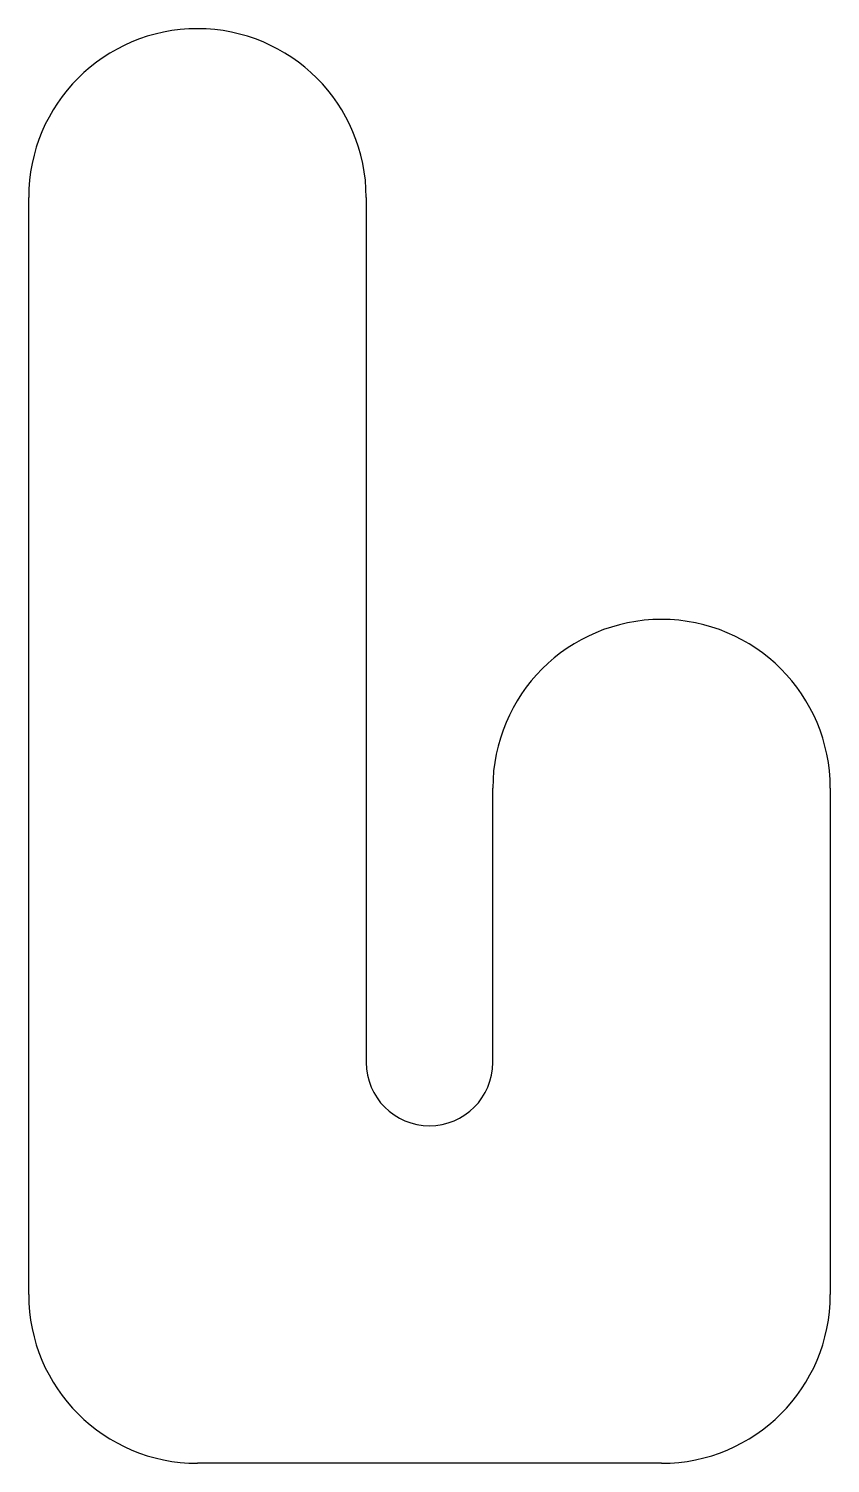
# Model space of a CAD drawing. Header units: millimetres. Extents: x 0 to 19, y 0 to 34.
import ezdxf

# ---------------------------------------------------------------- set-up
doc = ezdxf.new("R2010")
doc.units = ezdxf.units.MM
doc.layers.get('0').update_dxf_attribs({"linetype": 'CONTINUOUS', "lineweight": 25, "true_color": 0x000000})

msp = doc.modelspace()

# ---------------------------------------------------------------- linework, layer by layer
for p, q in [((4, 34), (4, 34)), ((0, 4), (0, 30)), ((8, 30), (8, 9.5)), ((15, 20), (15, 20)), ((11, 9.5), (11, 16)), ((19, 16), (19, 4)), ((9.5, 8), (9.5, 8)), ((15, 0), (4, 0))]:
    msp.add_line(p, q)
for centre, radius, start, end in [((4, 30), 4, 90, 180), ((4, 30), 4, 0, 90), ((15, 16), 4, 90, 180), ((15, 16), 4, 0, 90), ((9.5, 9.5), 1.5, 180, 270), ((9.5, 9.5), 1.5, 270, 0), ((4, 4), 4, 180, 270), ((15, 4), 4, 270, 0)]:
    msp.add_arc(centre, radius, start, end)

doc.saveas('drawing.dxf')
